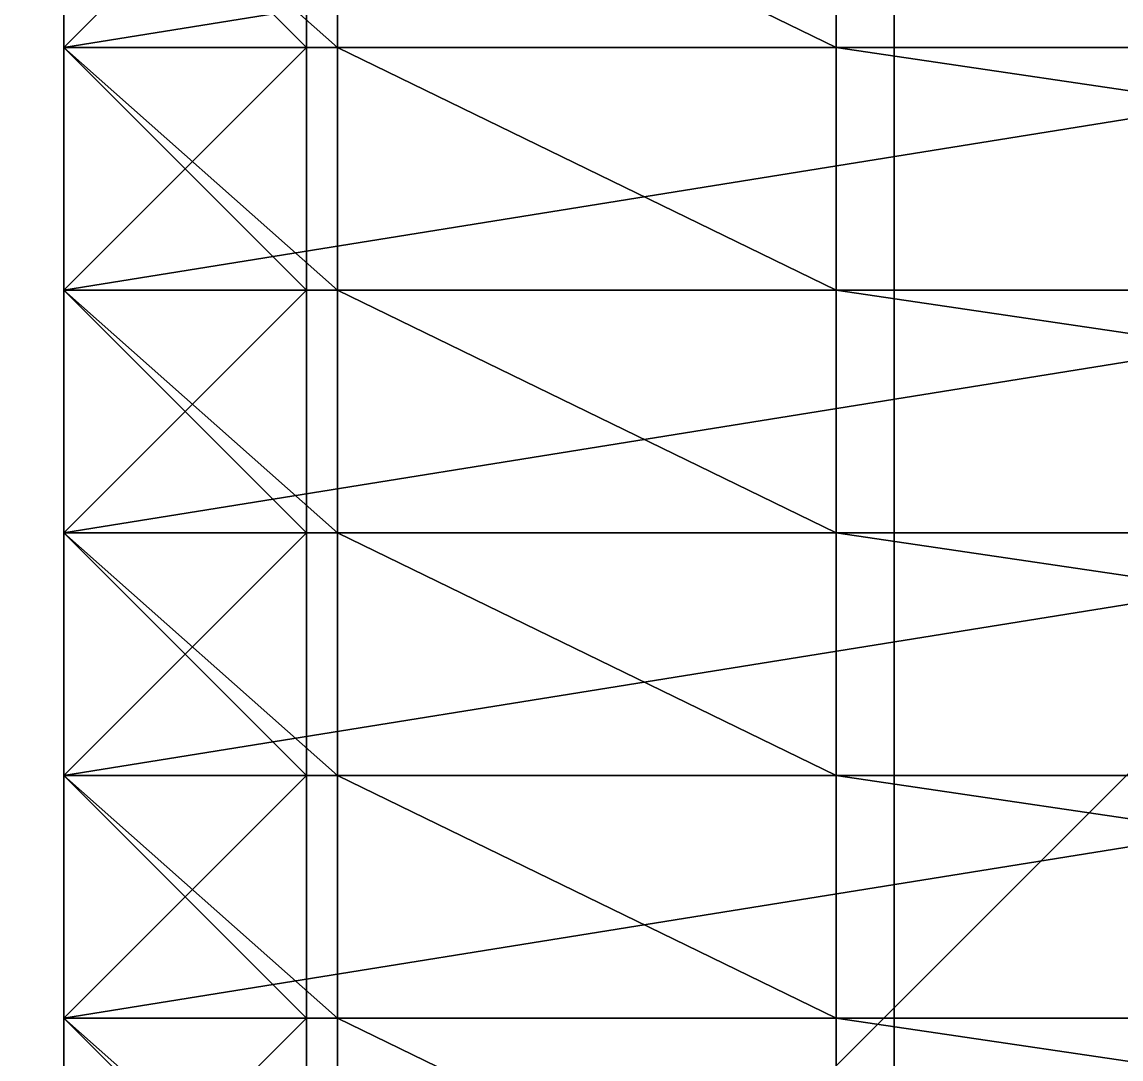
# Model space of a CAD drawing. Header units: millimetres. Extents: x -2 to 845, y -2 to 957.
# Drawn here: x 483.43 to 510.61, y 595.99 to 621.63 of the extents above; entities that cross this region are included whole.
import ezdxf

# ---------------------------------------------------------------- set-up
doc = ezdxf.new("R2010")
doc.units = ezdxf.units.MM
doc.header["$LTSCALE"] = 25.4

msp = doc.modelspace()

# ---------------------------------------------------------------- linework, layer by layer
for p, q in [((505, 905, 25), (505, 50, 25)), ((505, 905), (505, 50)), ((505, 905, 25), (505, 50, 25)), ((484.463, 627, 195), (484.463, 621, 195)), ((484.463, 627, 195), (484.463, 621, 195)), ((484.463, 627, 197.249), (484.463, 621, 197.249)), ((484.463, 627, 203.947), (484.463, 621, 203.947)), ((484.463, 627, 228.56), (484.463, 621, 228.56)), ((484.463, 627, 203.947), (484.463, 621, 203.947)), ((484.463, 627, 197.249), (484.463, 621, 197.249)), ((484.463, 627, 228.56), (484.463, 621, 228.56)), ((490.463, 627, 200.249), (490.463, 621, 200.249)), ((490.463, 627, 197.249), (490.463, 621, 197.249)), ((490.463, 627, 200.249), (490.463, 621, 200.249)), ((490.463, 627, 197.249), (490.463, 621, 197.249)), ((491.232, 627, 231.699), (491.232, 621, 231.699)), ((491.232, 627, 231.699), (491.232, 621, 231.699)), ((491.232, 627, 249.284), (491.232, 621, 249.284)), ((491.232, 627, 249.284), (491.232, 621, 249.284)), ((503.559, 627, 255), (503.559, 621, 255)), ((503.559, 627, 255), (503.559, 621, 255)), ((521.772, 621, 195), (484.463, 621, 195)), ((484.463, 621, 195), (484.463, 621, 197.249)), ((491.232, 621, 231.699), (484.463, 621, 228.56)), ((484.463, 621, 203.947), (484.463, 621, 228.56)), ((490.463, 621, 200.249), (484.463, 621, 203.947)), ((484.463, 621, 197.249), (490.463, 621, 197.249)), ((484.463, 621, 195), (484.463, 621, 197.249)), ((521.772, 621, 195), (484.463, 621, 195)), ((484.463, 621, 195), (484.463, 621, 197.249)), ((484.463, 621, 195), (484.463, 615, 195)), ((484.463, 621, 197.249), (484.463, 615, 197.249)), ((521.772, 621, 195), (484.463, 621, 195)), ((484.463, 621, 195), (484.463, 615, 195)), ((484.463, 621, 203.947), (484.463, 621, 228.56)), ((490.463, 621, 200.249), (484.463, 621, 203.947)), ((490.463, 621, 200.249), (484.463, 621, 203.947)), ((484.463, 621, 203.947), (484.463, 615, 203.947)), ((484.463, 621, 203.947), (484.463, 621, 228.56)), ((484.463, 621, 203.947), (484.463, 615, 203.947)), ((484.463, 621, 228.56), (484.463, 615, 228.56)), ((491.232, 621, 231.699), (484.463, 621, 228.56)), ((484.463, 621, 228.56), (484.463, 615, 228.56)), ((484.463, 621, 197.249), (490.463, 621, 197.249)), ((484.463, 621, 197.249), (490.463, 621, 197.249)), ((484.463, 621, 197.249), (484.463, 615, 197.249)), ((491.232, 621, 231.699), (484.463, 621, 228.56)), ((490.463, 621, 197.249), (490.463, 621, 200.249)), ((490.463, 621, 200.249), (490.463, 615, 200.249)), ((490.463, 621, 197.249), (490.463, 621, 200.249)), ((490.463, 621, 197.249), (490.463, 615, 197.249)), ((490.463, 621, 197.249), (490.463, 621, 200.249)), ((490.463, 621, 197.249), (490.463, 615, 197.249)), ((490.463, 621, 200.249), (490.463, 615, 200.249)), ((503.559, 621, 255), (491.232, 621, 249.284)), ((491.232, 621, 249.284), (491.232, 621, 231.699)), ((503.559, 621, 255), (491.232, 621, 249.284)), ((491.232, 621, 249.284), (491.232, 615, 249.284)), ((491.232, 621, 249.284), (491.232, 621, 231.699)), ((491.232, 621, 231.699), (491.232, 615, 231.699)), ((491.232, 621, 249.284), (491.232, 615, 249.284)), ((491.232, 621, 231.699), (491.232, 615, 231.699)), ((491.232, 621, 249.284), (491.232, 621, 231.699)), ((503.559, 621, 255), (491.232, 621, 249.284)), ((503.559, 621, 255), (544.216, 621, 255)), ((503.559, 621, 255), (503.559, 615, 255)), ((503.559, 621, 255), (544.216, 621, 255)), ((503.559, 621, 255), (544.216, 621, 255)), ((503.559, 621, 255), (503.559, 615, 255)), ((521.772, 615, 195), (484.463, 615, 195)), ((484.463, 615, 195), (484.463, 615, 197.249)), ((484.463, 615, 197.249), (490.463, 615, 197.249)), ((490.463, 615, 200.249), (484.463, 615, 203.947)), ((484.463, 615, 203.947), (484.463, 615, 228.56)), ((491.232, 615, 231.699), (484.463, 615, 228.56)), ((484.463, 615, 195), (484.463, 615, 197.249)), ((521.772, 615, 195), (484.463, 615, 195)), ((521.772, 615, 195), (484.463, 615, 195)), ((484.463, 615, 195), (484.463, 609, 195)), ((484.463, 615, 195), (484.463, 615, 197.249)), ((484.463, 615, 195), (484.463, 609, 195)), ((484.463, 615, 197.249), (484.463, 609, 197.249)), ((490.463, 615, 200.249), (484.463, 615, 203.947)), ((484.463, 615, 203.947), (484.463, 615, 228.56)), ((491.232, 615, 231.699), (484.463, 615, 228.56)), ((491.232, 615, 231.699), (484.463, 615, 228.56)), ((484.463, 615, 228.56), (484.463, 609, 228.56)), ((484.463, 615, 197.249), (490.463, 615, 197.249)), ((490.463, 615, 200.249), (484.463, 615, 203.947)), ((484.463, 615, 203.947), (484.463, 609, 203.947)), ((484.463, 615, 203.947), (484.463, 615, 228.56)), ((484.463, 615, 203.947), (484.463, 609, 203.947)), ((484.463, 615, 228.56), (484.463, 609, 228.56)), ((484.463, 615, 197.249), (490.463, 615, 197.249)), ((484.463, 615, 197.249), (484.463, 609, 197.249)), ((490.463, 615, 197.249), (490.463, 615, 200.249)), ((490.463, 615, 197.249), (490.463, 615, 200.249)), ((490.463, 615, 200.249), (490.463, 609, 200.249)), ((490.463, 615, 197.249), (490.463, 615, 200.249)), ((490.463, 615, 197.249), (490.463, 609, 197.249)), ((490.463, 615, 200.249), (490.463, 609, 200.249)), ((490.463, 615, 197.249), (490.463, 609, 197.249)), ((503.559, 615, 255), (491.232, 615, 249.284)), ((491.232, 615, 249.284), (491.232, 615, 231.699)), ((503.559, 615, 255), (491.232, 615, 249.284)), ((491.232, 615, 249.284), (491.232, 615, 231.699)), ((503.559, 615, 255), (491.232, 615, 249.284)), ((491.232, 615, 249.284), (491.232, 609, 249.284)), ((491.232, 615, 249.284), (491.232, 615, 231.699)), ((491.232, 615, 231.699), (491.232, 609, 231.699)), ((491.232, 615, 249.284), (491.232, 609, 249.284)), ((491.232, 615, 231.699), (491.232, 609, 231.699)), ((503.559, 615, 255), (544.216, 615, 255)), ((503.559, 615, 255), (544.216, 615, 255)), ((503.559, 615, 255), (503.559, 609, 255)), ((503.559, 615, 255), (544.216, 615, 255)), ((503.559, 615, 255), (503.559, 609, 255)), ((521.772, 609, 195), (484.463, 609, 195)), ((484.463, 609, 195), (484.463, 609, 197.249)), ((491.232, 609, 231.699), (484.463, 609, 228.56)), ((484.463, 609, 203.947), (484.463, 609, 228.56)), ((490.463, 609, 200.249), (484.463, 609, 203.947)), ((484.463, 609, 197.249), (490.463, 609, 197.249)), ((484.463, 609, 195), (484.463, 609, 197.249)), ((521.772, 609, 195), (484.463, 609, 195)), ((491.232, 609, 231.699), (484.463, 609, 228.56)), ((491.232, 609, 231.699), (484.463, 609, 228.56)), ((484.463, 609, 228.56), (484.463, 603, 228.56)), ((490.463, 609, 200.249), (484.463, 609, 203.947)), ((490.463, 609, 200.249), (484.463, 609, 203.947)), ((484.463, 609, 203.947), (484.463, 603, 203.947)), ((484.463, 609, 203.947), (484.463, 609, 228.56)), ((484.463, 609, 203.947), (484.463, 609, 228.56)), ((484.463, 609, 203.947), (484.463, 603, 203.947)), ((484.463, 609, 228.56), (484.463, 603, 228.56)), ((521.772, 609, 195), (484.463, 609, 195)), ((484.463, 609, 195), (484.463, 603, 195)), ((484.463, 609, 195), (484.463, 609, 197.249)), ((484.463, 609, 195), (484.463, 603, 195)), ((484.463, 609, 197.249), (484.463, 603, 197.249)), ((484.463, 609, 197.249), (490.463, 609, 197.249)), ((484.463, 609, 197.249), (490.463, 609, 197.249)), ((484.463, 609, 197.249), (484.463, 603, 197.249)), ((490.463, 609, 197.249), (490.463, 609, 200.249)), ((490.463, 609, 200.249), (490.463, 603, 200.249)), ((490.463, 609, 197.249), (490.463, 609, 200.249)), ((490.463, 609, 197.249), (490.463, 603, 197.249)), ((490.463, 609, 200.249), (490.463, 603, 200.249)), ((490.463, 609, 197.249), (490.463, 609, 200.249)), ((490.463, 609, 197.249), (490.463, 603, 197.249)), ((503.559, 609, 255), (491.232, 609, 249.284)), ((491.232, 609, 249.284), (491.232, 609, 231.699)), ((503.559, 609, 255), (491.232, 609, 249.284)), ((491.232, 609, 249.284), (491.232, 609, 231.699)), ((491.232, 609, 231.699), (491.232, 603, 231.699)), ((491.232, 609, 249.284), (491.232, 609, 231.699)), ((491.232, 609, 231.699), (491.232, 603, 231.699)), ((491.232, 609, 249.284), (491.232, 603, 249.284)), ((503.559, 609, 255), (491.232, 609, 249.284)), ((491.232, 609, 249.284), (491.232, 603, 249.284)), ((503.559, 609, 255), (544.216, 609, 255)), ((503.559, 609, 255), (544.216, 609, 255)), ((503.559, 609, 255), (544.216, 609, 255)), ((503.559, 609, 255), (503.559, 603, 255)), ((503.559, 609, 255), (503.559, 603, 255)), ((491.232, 603, 231.699), (484.463, 603, 228.56)), ((484.463, 603, 203.947), (484.463, 603, 228.56)), ((490.463, 603, 200.249), (484.463, 603, 203.947)), ((484.463, 603, 197.249), (490.463, 603, 197.249)), ((484.463, 603, 195), (484.463, 603, 197.249)), ((521.772, 603, 195), (484.463, 603, 195)), ((491.232, 603, 231.699), (484.463, 603, 228.56)), ((491.232, 603, 231.699), (484.463, 603, 228.56)), ((484.463, 603, 228.56), (484.463, 597, 228.56)), ((490.463, 603, 200.249), (484.463, 603, 203.947)), ((490.463, 603, 200.249), (484.463, 603, 203.947)), ((484.463, 603, 203.947), (484.463, 597, 203.947)), ((484.463, 603, 203.947), (484.463, 603, 228.56)), ((521.772, 603, 195), (484.463, 603, 195)), ((484.463, 603, 195), (484.463, 597, 195)), ((521.772, 603, 195), (484.463, 603, 195)), ((484.463, 603, 195), (484.463, 603, 197.249)), ((484.463, 603, 195), (484.463, 603, 197.249)), ((484.463, 603, 195), (484.463, 597, 195)), ((484.463, 603, 197.249), (484.463, 597, 197.249)), ((484.463, 603, 203.947), (484.463, 603, 228.56)), ((484.463, 603, 203.947), (484.463, 597, 203.947)), ((484.463, 603, 228.56), (484.463, 597, 228.56)), ((484.463, 603, 197.249), (490.463, 603, 197.249)), ((484.463, 603, 197.249), (490.463, 603, 197.249)), ((484.463, 603, 197.249), (484.463, 597, 197.249)), ((490.463, 603, 197.249), (490.463, 603, 200.249)), ((490.463, 603, 197.249), (490.463, 603, 200.249)), ((490.463, 603, 200.249), (490.463, 597, 200.249)), ((490.463, 603, 197.249), (490.463, 603, 200.249)), ((490.463, 603, 197.249), (490.463, 597, 197.249)), ((490.463, 603, 200.249), (490.463, 597, 200.249)), ((490.463, 603, 197.249), (490.463, 597, 197.249)), ((503.559, 603, 255), (491.232, 603, 249.284)), ((491.232, 603, 249.284), (491.232, 603, 231.699)), ((491.232, 603, 249.284), (491.232, 603, 231.699)), ((491.232, 603, 231.699), (491.232, 597, 231.699)), ((491.232, 603, 249.284), (491.232, 603, 231.699)), ((491.232, 603, 231.699), (491.232, 597, 231.699)), ((491.232, 603, 249.284), (491.232, 597, 249.284)), ((503.559, 603, 255), (491.232, 603, 249.284)), ((503.559, 603, 255), (491.232, 603, 249.284)), ((491.232, 603, 249.284), (491.232, 597, 249.284)), ((503.559, 603, 255), (544.216, 603, 255)), ((503.559, 603, 255), (544.216, 603, 255)), ((503.559, 603, 255), (503.559, 597, 255)), ((503.559, 603, 255), (544.216, 603, 255)), ((503.559, 603, 255), (503.559, 597, 255)), ((491.232, 597, 231.699), (484.463, 597, 228.56)), ((490.463, 597, 200.249), (484.463, 597, 203.947)), ((521.772, 597, 195), (484.463, 597, 195)), ((484.463, 597, 195), (484.463, 597, 197.249)), ((484.463, 597, 197.249), (490.463, 597, 197.249)), ((490.463, 597, 200.249), (484.463, 597, 203.947)), ((484.463, 597, 203.947), (484.463, 597, 228.56)), ((491.232, 597, 231.699), (484.463, 597, 228.56)), ((521.772, 597, 195), (484.463, 597, 195)), ((484.463, 597, 195), (484.463, 597, 197.249)), ((521.772, 597, 195), (484.463, 597, 195)), ((484.463, 597, 195), (484.463, 591, 195)), ((484.463, 597, 195), (484.463, 597, 197.249)), ((484.463, 597, 195), (484.463, 591, 195)), ((484.463, 597, 197.249), (484.463, 591, 197.249)), ((484.463, 597, 203.947), (484.463, 597, 228.56)), ((484.463, 597, 203.947), (484.463, 597, 228.56)), ((484.463, 597, 203.947), (484.463, 591, 203.947)), ((484.463, 597, 228.56), (484.463, 591, 228.56)), ((490.463, 597, 200.249), (484.463, 597, 203.947)), ((484.463, 597, 203.947), (484.463, 591, 203.947)), ((484.463, 597, 197.249), (490.463, 597, 197.249)), ((484.463, 597, 197.249), (490.463, 597, 197.249)), ((484.463, 597, 197.249), (484.463, 591, 197.249)), ((491.232, 597, 231.699), (484.463, 597, 228.56)), ((484.463, 597, 228.56), (484.463, 591, 228.56)), ((490.463, 597, 197.249), (490.463, 597, 200.249)), ((490.463, 597, 197.249), (490.463, 597, 200.249)), ((490.463, 597, 200.249), (490.463, 591, 200.249)), ((490.463, 597, 197.249), (490.463, 597, 200.249)), ((490.463, 597, 197.249), (490.463, 591, 197.249)), ((490.463, 597, 200.249), (490.463, 591, 200.249)), ((490.463, 597, 197.249), (490.463, 591, 197.249)), ((491.232, 597, 249.284), (491.232, 597, 231.699)), ((503.559, 597, 255), (491.232, 597, 249.284)), ((503.559, 597, 255), (491.232, 597, 249.284)), ((491.232, 597, 249.284), (491.232, 597, 231.699)), ((491.232, 597, 249.284), (491.232, 597, 231.699)), ((491.232, 597, 231.699), (491.232, 591, 231.699)), ((491.232, 597, 249.284), (491.232, 591, 249.284)), ((503.559, 597, 255), (491.232, 597, 249.284)), ((491.232, 597, 249.284), (491.232, 591, 249.284)), ((491.232, 597, 231.699), (491.232, 591, 231.699)), ((503.559, 597, 255), (544.216, 597, 255)), ((503.559, 597, 255), (503.559, 591, 255)), ((503.559, 597, 255), (544.216, 597, 255)), ((503.559, 597, 255), (544.216, 597, 255)), ((503.559, 597, 255), (503.559, 591, 255))]:
    msp.add_line(p, q)

# ---------------------------------------------------------------- meshes
mesh = msp.add_polyface()
corners = [(0, -2, -2), (545, 50, -2), (0, 957, -2), (670, -2, -2), (590, 50, -2), (670, 50, -2), (670, 0, -2), (670, 955, -2), (845, 957, -2), (545, 905, -2), (590, 905, -2), (670, 905, -2), (845, 955, -2)]
mesh.append_faces([[corners[k] for k in face] for face in [(5, 3, 6), (7, 10, 11), (8, 7, 12)]], dxfattribs={"vtx0": -1})
mesh.append_faces([[corners[k] for k in face] for face in [(0, 1, 2), (1, 3, 4), (4, 3, 5), (2, 7, 8), (9, 2, 1)]], dxfattribs={"vtx0": -1, "vtx1": -1})
mesh.append_faces([[corners[k] for k in face] for face in [(7, 2, 9)]], dxfattribs={"vtx0": -1, "vtx1": -1, "vtx2": -1})
mesh.append_faces([[corners[k] for k in face] for face in [(1, 0, 3), (7, 9, 10)]], dxfattribs={"vtx0": -1, "vtx2": -1})
mesh = msp.add_polyface()
corners = [(590, -2, 25), (130, 35, 25), (130, -2, 25), (505, 50, 25), (545, 50, 25), (505, 905, 25), (590, 50, 25), (100, 920, 25), (100, 905, 25), (130, 920, 25), (130, 955, 25), (590, 955, 25), (545, 905, 25), (590, 905, 25), (100, 50, 25), (100, 35, 25)]
mesh.append_faces([[corners[k] for k in face] for face in [(0, 1, 2), (4, 0, 6), (5, 7, 8), (11, 12, 13), (1, 14, 15)]], dxfattribs={"vtx0": -1})
mesh.append_faces([[corners[k] for k in face] for face in [(3, 4, 5), (7, 5, 9), (9, 5, 10), (10, 5, 11), (12, 5, 4), (14, 1, 3)]], dxfattribs={"vtx0": -1, "vtx1": -1})
mesh.append_faces([[corners[k] for k in face] for face in [(1, 0, 3), (3, 0, 4), (11, 5, 12)]], dxfattribs={"vtx0": -1, "vtx1": -1, "vtx2": -1})
mesh = msp.add_polyface()
corners = [(505, 905, 25), (505, 50), (505, 50, 25), (505, 905)]
mesh.append_faces([[corners[k] for k in face] for face in [(0, 1, 2), (1, 0, 3)]], dxfattribs={"vtx0": -1})
mesh = msp.add_polyface()
corners = [(651, 760, 85), (195, 729, 85), (195, 760, 85), (195, 120, 85), (650, 120, 85), (651, 120, 85)]
mesh.append_faces([[corners[k] for k in face] for face in [(0, 1, 2), (4, 0, 5)]], dxfattribs={"vtx0": -1})
mesh.append_faces([[corners[k] for k in face] for face in [(1, 0, 3), (3, 0, 4)]], dxfattribs={"vtx0": -1, "vtx1": -1})
mesh = msp.add_polyface()
corners = [(612.742, 565, 150), (472.742, 705, 150), (472.742, 565, 150), (612.742, 705, 150)]
mesh.append_faces([[corners[k] for k in face] for face in [(0, 1, 2), (1, 0, 3)]], dxfattribs={"vtx0": -1})
mesh = msp.add_polyface()
corners = [(612.742, 705, 110), (472.742, 565, 110), (472.742, 705, 110), (612.742, 565, 110)]
mesh.append_faces([[corners[k] for k in face] for face in [(0, 1, 2), (1, 0, 3)]], dxfattribs={"vtx0": -1})
mesh = msp.add_polyface()
corners = [(521.772, 627, 195), (484.463, 621, 195), (484.463, 627, 195), (521.772, 621, 195)]
mesh.append_faces([[corners[k] for k in face] for face in [(0, 1, 2), (1, 0, 3)]], dxfattribs={"vtx0": -1})
mesh = msp.add_polyface()
corners = [(484.463, 627, 197.249), (484.463, 621, 195), (484.463, 621, 197.249), (484.463, 627, 195)]
mesh.append_faces([[corners[k] for k in face] for face in [(0, 1, 2), (1, 0, 3)]], dxfattribs={"vtx0": -1})
mesh = msp.add_polyface()
corners = [(484.463, 627, 228.56), (484.463, 621, 203.947), (484.463, 621, 228.56), (484.463, 627, 203.947)]
mesh.append_faces([[corners[k] for k in face] for face in [(0, 1, 2), (1, 0, 3)]], dxfattribs={"vtx0": -1})
mesh = msp.add_polyface()
corners = [(490.463, 627, 200.249), (484.463, 621, 203.947), (484.463, 627, 203.947), (490.463, 621, 200.249)]
mesh.append_faces([[corners[k] for k in face] for face in [(0, 1, 2), (1, 0, 3)]], dxfattribs={"vtx0": -1})
mesh = msp.add_polyface()
corners = [(490.463, 621, 197.249), (484.463, 627, 197.249), (484.463, 621, 197.249), (490.463, 627, 197.249)]
mesh.append_faces([[corners[k] for k in face] for face in [(0, 1, 2), (1, 0, 3)]], dxfattribs={"vtx0": -1})
mesh = msp.add_polyface()
corners = [(491.232, 621, 231.699), (484.463, 627, 228.56), (484.463, 621, 228.56), (491.232, 627, 231.699)]
mesh.append_faces([[corners[k] for k in face] for face in [(0, 1, 2), (1, 0, 3)]], dxfattribs={"vtx0": -1})
mesh = msp.add_polyface()
corners = [(490.463, 627, 200.249), (490.463, 621, 197.249), (490.463, 621, 200.249), (490.463, 627, 197.249)]
mesh.append_faces([[corners[k] for k in face] for face in [(0, 1, 2), (1, 0, 3)]], dxfattribs={"vtx0": -1})
mesh = msp.add_polyface()
corners = [(491.232, 627, 249.284), (491.232, 621, 231.699), (491.232, 621, 249.284), (491.232, 627, 231.699)]
mesh.append_faces([[corners[k] for k in face] for face in [(0, 1, 2), (1, 0, 3)]], dxfattribs={"vtx0": -1})
mesh = msp.add_polyface()
corners = [(503.559, 621, 255), (491.232, 627, 249.284), (491.232, 621, 249.284), (503.559, 627, 255)]
mesh.append_faces([[corners[k] for k in face] for face in [(0, 1, 2), (1, 0, 3)]], dxfattribs={"vtx0": -1})
mesh = msp.add_polyface()
corners = [(544.216, 621, 255), (503.559, 627, 255), (503.559, 621, 255), (544.216, 627, 255)]
mesh.append_faces([[corners[k] for k in face] for face in [(0, 1, 2), (1, 0, 3)]], dxfattribs={"vtx0": -1})
mesh = msp.add_polyface()
corners = [(570.796, 621, 200.678), (538.286, 621, 195), (554.541, 621, 195), (521.772, 621, 195), (484.463, 621, 195), (490.463, 621, 197.249), (490.463, 621, 200.249), (484.463, 621, 203.947), (570.796, 621, 213.901), (484.463, 621, 228.56), (554.541, 621, 217.847), (554.541, 621, 241.847), (491.232, 621, 231.699), (491.232, 621, 249.284), (544.216, 621, 255), (503.559, 621, 255), (484.463, 621, 197.249)]
mesh.append_faces([[corners[k] for k in face] for face in [(0, 1, 2), (13, 14, 15)]], dxfattribs={"vtx0": -1})
mesh.append_faces([[corners[k] for k in face] for face in [(1, 0, 3), (3, 0, 4), (5, 0, 6), (6, 0, 7), (7, 8, 9), (9, 11, 12), (12, 11, 13)]], dxfattribs={"vtx0": -1, "vtx1": -1})
mesh.append_faces([[corners[k] for k in face] for face in [(4, 0, 5)]], dxfattribs={"vtx0": -1, "vtx1": -1, "vtx2": -1})
mesh.append_faces([[corners[k] for k in face] for face in [(7, 0, 8), (9, 8, 10), (9, 10, 11), (13, 11, 14)]], dxfattribs={"vtx0": -1, "vtx2": -1})
mesh.append_faces([[corners[k] for k in face] for face in [(16, 4, 5)]], dxfattribs={"vtx1": -1})
mesh = msp.add_polyface()
corners = [(484.463, 621, 197.249), (484.463, 615, 195), (484.463, 615, 197.249), (484.463, 621, 195)]
mesh.append_faces([[corners[k] for k in face] for face in [(0, 1, 2), (1, 0, 3)]], dxfattribs={"vtx0": -1})
mesh = msp.add_polyface()
corners = [(521.772, 621, 195), (484.463, 615, 195), (484.463, 621, 195), (521.772, 615, 195)]
mesh.append_faces([[corners[k] for k in face] for face in [(0, 1, 2), (1, 0, 3)]], dxfattribs={"vtx0": -1})
mesh = msp.add_polyface()
corners = [(490.463, 621, 200.249), (484.463, 615, 203.947), (484.463, 621, 203.947), (490.463, 615, 200.249)]
mesh.append_faces([[corners[k] for k in face] for face in [(0, 1, 2), (1, 0, 3)]], dxfattribs={"vtx0": -1})
mesh = msp.add_polyface()
corners = [(484.463, 621, 228.56), (484.463, 615, 203.947), (484.463, 615, 228.56), (484.463, 621, 203.947)]
mesh.append_faces([[corners[k] for k in face] for face in [(0, 1, 2), (1, 0, 3)]], dxfattribs={"vtx0": -1})
mesh = msp.add_polyface()
corners = [(491.232, 615, 231.699), (484.463, 621, 228.56), (484.463, 615, 228.56), (491.232, 621, 231.699)]
mesh.append_faces([[corners[k] for k in face] for face in [(0, 1, 2), (1, 0, 3)]], dxfattribs={"vtx0": -1})
mesh = msp.add_polyface()
corners = [(490.463, 615, 197.249), (484.463, 621, 197.249), (484.463, 615, 197.249), (490.463, 621, 197.249)]
mesh.append_faces([[corners[k] for k in face] for face in [(0, 1, 2), (1, 0, 3)]], dxfattribs={"vtx0": -1})
mesh = msp.add_polyface()
corners = [(490.463, 621, 200.249), (490.463, 615, 197.249), (490.463, 615, 200.249), (490.463, 621, 197.249)]
mesh.append_faces([[corners[k] for k in face] for face in [(0, 1, 2), (1, 0, 3)]], dxfattribs={"vtx0": -1})
mesh = msp.add_polyface()
corners = [(503.559, 615, 255), (491.232, 621, 249.284), (491.232, 615, 249.284), (503.559, 621, 255)]
mesh.append_faces([[corners[k] for k in face] for face in [(0, 1, 2), (1, 0, 3)]], dxfattribs={"vtx0": -1})
mesh = msp.add_polyface()
corners = [(491.232, 621, 249.284), (491.232, 615, 231.699), (491.232, 615, 249.284), (491.232, 621, 231.699)]
mesh.append_faces([[corners[k] for k in face] for face in [(0, 1, 2), (1, 0, 3)]], dxfattribs={"vtx0": -1})
mesh = msp.add_polyface()
corners = [(544.216, 615, 255), (503.559, 621, 255), (503.559, 615, 255), (544.216, 621, 255)]
mesh.append_faces([[corners[k] for k in face] for face in [(0, 1, 2), (1, 0, 3)]], dxfattribs={"vtx0": -1})
mesh = msp.add_polyface()
corners = [(484.463, 615, 197.249), (521.772, 615, 195), (484.463, 615, 195), (538.286, 615, 195), (554.541, 615, 195), (490.463, 615, 197.249), (570.796, 615, 200.678), (490.463, 615, 200.249), (484.463, 615, 203.947), (570.796, 615, 213.901), (484.463, 615, 228.56), (554.541, 615, 217.847), (554.541, 615, 241.847), (491.232, 615, 231.699), (491.232, 615, 249.284), (544.216, 615, 255), (503.559, 615, 255)]
mesh.append_faces([[corners[k] for k in face] for face in [(0, 1, 2), (15, 14, 16)]], dxfattribs={"vtx0": -1})
mesh.append_faces([[corners[k] for k in face] for face in [(1, 0, 3), (3, 0, 4), (4, 5, 6), (6, 8, 9), (9, 10, 11), (11, 10, 12), (12, 14, 15)]], dxfattribs={"vtx0": -1, "vtx1": -1})
mesh.append_faces([[corners[k] for k in face] for face in [(4, 0, 5), (6, 5, 7), (6, 7, 8), (9, 8, 10), (12, 10, 13), (12, 13, 14)]], dxfattribs={"vtx0": -1, "vtx2": -1})
mesh = msp.add_polyface()
corners = [(521.772, 615, 195), (484.463, 609, 195), (484.463, 615, 195), (521.772, 609, 195)]
mesh.append_faces([[corners[k] for k in face] for face in [(0, 1, 2), (1, 0, 3)]], dxfattribs={"vtx0": -1})
mesh = msp.add_polyface()
corners = [(484.463, 615, 197.249), (484.463, 609, 195), (484.463, 609, 197.249), (484.463, 615, 195)]
mesh.append_faces([[corners[k] for k in face] for face in [(0, 1, 2), (1, 0, 3)]], dxfattribs={"vtx0": -1})
mesh = msp.add_polyface()
corners = [(491.232, 609, 231.699), (484.463, 615, 228.56), (484.463, 609, 228.56), (491.232, 615, 231.699)]
mesh.append_faces([[corners[k] for k in face] for face in [(0, 1, 2), (1, 0, 3)]], dxfattribs={"vtx0": -1})
mesh = msp.add_polyface()
corners = [(490.463, 615, 200.249), (484.463, 609, 203.947), (484.463, 615, 203.947), (490.463, 609, 200.249)]
mesh.append_faces([[corners[k] for k in face] for face in [(0, 1, 2), (1, 0, 3)]], dxfattribs={"vtx0": -1})
mesh = msp.add_polyface()
corners = [(484.463, 615, 228.56), (484.463, 609, 203.947), (484.463, 609, 228.56), (484.463, 615, 203.947)]
mesh.append_faces([[corners[k] for k in face] for face in [(0, 1, 2), (1, 0, 3)]], dxfattribs={"vtx0": -1})
mesh = msp.add_polyface()
corners = [(490.463, 609, 197.249), (484.463, 615, 197.249), (484.463, 609, 197.249), (490.463, 615, 197.249)]
mesh.append_faces([[corners[k] for k in face] for face in [(0, 1, 2), (1, 0, 3)]], dxfattribs={"vtx0": -1})
mesh = msp.add_polyface()
corners = [(490.463, 615, 200.249), (490.463, 609, 197.249), (490.463, 609, 200.249), (490.463, 615, 197.249)]
mesh.append_faces([[corners[k] for k in face] for face in [(0, 1, 2), (1, 0, 3)]], dxfattribs={"vtx0": -1})
mesh = msp.add_polyface()
corners = [(503.559, 609, 255), (491.232, 615, 249.284), (491.232, 609, 249.284), (503.559, 615, 255)]
mesh.append_faces([[corners[k] for k in face] for face in [(0, 1, 2), (1, 0, 3)]], dxfattribs={"vtx0": -1})
mesh = msp.add_polyface()
corners = [(491.232, 615, 249.284), (491.232, 609, 231.699), (491.232, 609, 249.284), (491.232, 615, 231.699)]
mesh.append_faces([[corners[k] for k in face] for face in [(0, 1, 2), (1, 0, 3)]], dxfattribs={"vtx0": -1})
mesh = msp.add_polyface()
corners = [(544.216, 609, 255), (503.559, 615, 255), (503.559, 609, 255), (544.216, 615, 255)]
mesh.append_faces([[corners[k] for k in face] for face in [(0, 1, 2), (1, 0, 3)]], dxfattribs={"vtx0": -1})
mesh = msp.add_polyface()
corners = [(570.796, 609, 200.678), (538.286, 609, 195), (554.541, 609, 195), (521.772, 609, 195), (484.463, 609, 195), (490.463, 609, 197.249), (490.463, 609, 200.249), (484.463, 609, 203.947), (570.796, 609, 213.901), (484.463, 609, 228.56), (554.541, 609, 217.847), (554.541, 609, 241.847), (491.232, 609, 231.699), (491.232, 609, 249.284), (544.216, 609, 255), (503.559, 609, 255), (484.463, 609, 197.249)]
mesh.append_faces([[corners[k] for k in face] for face in [(0, 1, 2), (13, 14, 15)]], dxfattribs={"vtx0": -1})
mesh.append_faces([[corners[k] for k in face] for face in [(1, 0, 3), (3, 0, 4), (5, 0, 6), (6, 0, 7), (7, 8, 9), (9, 11, 12), (12, 11, 13)]], dxfattribs={"vtx0": -1, "vtx1": -1})
mesh.append_faces([[corners[k] for k in face] for face in [(4, 0, 5)]], dxfattribs={"vtx0": -1, "vtx1": -1, "vtx2": -1})
mesh.append_faces([[corners[k] for k in face] for face in [(7, 0, 8), (9, 8, 10), (9, 10, 11), (13, 11, 14)]], dxfattribs={"vtx0": -1, "vtx2": -1})
mesh.append_faces([[corners[k] for k in face] for face in [(16, 4, 5)]], dxfattribs={"vtx1": -1})
mesh = msp.add_polyface()
corners = [(491.232, 603, 231.699), (484.463, 609, 228.56), (484.463, 603, 228.56), (491.232, 609, 231.699)]
mesh.append_faces([[corners[k] for k in face] for face in [(0, 1, 2), (1, 0, 3)]], dxfattribs={"vtx0": -1})
mesh = msp.add_polyface()
corners = [(490.463, 609, 200.249), (484.463, 603, 203.947), (484.463, 609, 203.947), (490.463, 603, 200.249)]
mesh.append_faces([[corners[k] for k in face] for face in [(0, 1, 2), (1, 0, 3)]], dxfattribs={"vtx0": -1})
mesh = msp.add_polyface()
corners = [(484.463, 609, 228.56), (484.463, 603, 203.947), (484.463, 603, 228.56), (484.463, 609, 203.947)]
mesh.append_faces([[corners[k] for k in face] for face in [(0, 1, 2), (1, 0, 3)]], dxfattribs={"vtx0": -1})
mesh = msp.add_polyface()
corners = [(521.772, 609, 195), (484.463, 603, 195), (484.463, 609, 195), (521.772, 603, 195)]
mesh.append_faces([[corners[k] for k in face] for face in [(0, 1, 2), (1, 0, 3)]], dxfattribs={"vtx0": -1})
mesh = msp.add_polyface()
corners = [(484.463, 609, 197.249), (484.463, 603, 195), (484.463, 603, 197.249), (484.463, 609, 195)]
mesh.append_faces([[corners[k] for k in face] for face in [(0, 1, 2), (1, 0, 3)]], dxfattribs={"vtx0": -1})
mesh = msp.add_polyface()
corners = [(490.463, 603, 197.249), (484.463, 609, 197.249), (484.463, 603, 197.249), (490.463, 609, 197.249)]
mesh.append_faces([[corners[k] for k in face] for face in [(0, 1, 2), (1, 0, 3)]], dxfattribs={"vtx0": -1})
mesh = msp.add_polyface()
corners = [(490.463, 609, 200.249), (490.463, 603, 197.249), (490.463, 603, 200.249), (490.463, 609, 197.249)]
mesh.append_faces([[corners[k] for k in face] for face in [(0, 1, 2), (1, 0, 3)]], dxfattribs={"vtx0": -1})
mesh = msp.add_polyface()
corners = [(491.232, 609, 249.284), (491.232, 603, 231.699), (491.232, 603, 249.284), (491.232, 609, 231.699)]
mesh.append_faces([[corners[k] for k in face] for face in [(0, 1, 2), (1, 0, 3)]], dxfattribs={"vtx0": -1})
mesh = msp.add_polyface()
corners = [(503.559, 603, 255), (491.232, 609, 249.284), (491.232, 603, 249.284), (503.559, 609, 255)]
mesh.append_faces([[corners[k] for k in face] for face in [(0, 1, 2), (1, 0, 3)]], dxfattribs={"vtx0": -1})
mesh = msp.add_polyface()
corners = [(544.216, 603, 255), (503.559, 609, 255), (503.559, 603, 255), (544.216, 609, 255)]
mesh.append_faces([[corners[k] for k in face] for face in [(0, 1, 2), (1, 0, 3)]], dxfattribs={"vtx0": -1})
mesh = msp.add_polyface()
corners = [(570.796, 603, 200.678), (538.286, 603, 195), (554.541, 603, 195), (521.772, 603, 195), (484.463, 603, 195), (490.463, 603, 197.249), (490.463, 603, 200.249), (484.463, 603, 203.947), (570.796, 603, 213.901), (484.463, 603, 228.56), (554.541, 603, 217.847), (554.541, 603, 241.847), (491.232, 603, 231.699), (491.232, 603, 249.284), (544.216, 603, 255), (503.559, 603, 255), (484.463, 603, 197.249)]
mesh.append_faces([[corners[k] for k in face] for face in [(0, 1, 2), (13, 14, 15)]], dxfattribs={"vtx0": -1})
mesh.append_faces([[corners[k] for k in face] for face in [(1, 0, 3), (3, 0, 4), (5, 0, 6), (6, 0, 7), (7, 8, 9), (9, 11, 12), (12, 11, 13)]], dxfattribs={"vtx0": -1, "vtx1": -1})
mesh.append_faces([[corners[k] for k in face] for face in [(4, 0, 5)]], dxfattribs={"vtx0": -1, "vtx1": -1, "vtx2": -1})
mesh.append_faces([[corners[k] for k in face] for face in [(7, 0, 8), (9, 8, 10), (9, 10, 11), (13, 11, 14)]], dxfattribs={"vtx0": -1, "vtx2": -1})
mesh.append_faces([[corners[k] for k in face] for face in [(16, 4, 5)]], dxfattribs={"vtx1": -1})
mesh = msp.add_polyface()
corners = [(491.232, 597, 231.699), (484.463, 603, 228.56), (484.463, 597, 228.56), (491.232, 603, 231.699)]
mesh.append_faces([[corners[k] for k in face] for face in [(0, 1, 2), (1, 0, 3)]], dxfattribs={"vtx0": -1})
mesh = msp.add_polyface()
corners = [(490.463, 603, 200.249), (484.463, 597, 203.947), (484.463, 603, 203.947), (490.463, 597, 200.249)]
mesh.append_faces([[corners[k] for k in face] for face in [(0, 1, 2), (1, 0, 3)]], dxfattribs={"vtx0": -1})
mesh = msp.add_polyface()
corners = [(521.772, 603, 195), (484.463, 597, 195), (484.463, 603, 195), (521.772, 597, 195)]
mesh.append_faces([[corners[k] for k in face] for face in [(0, 1, 2), (1, 0, 3)]], dxfattribs={"vtx0": -1})
mesh = msp.add_polyface()
corners = [(484.463, 603, 197.249), (484.463, 597, 195), (484.463, 597, 197.249), (484.463, 603, 195)]
mesh.append_faces([[corners[k] for k in face] for face in [(0, 1, 2), (1, 0, 3)]], dxfattribs={"vtx0": -1})
mesh = msp.add_polyface()
corners = [(484.463, 603, 228.56), (484.463, 597, 203.947), (484.463, 597, 228.56), (484.463, 603, 203.947)]
mesh.append_faces([[corners[k] for k in face] for face in [(0, 1, 2), (1, 0, 3)]], dxfattribs={"vtx0": -1})
mesh = msp.add_polyface()
corners = [(490.463, 597, 197.249), (484.463, 603, 197.249), (484.463, 597, 197.249), (490.463, 603, 197.249)]
mesh.append_faces([[corners[k] for k in face] for face in [(0, 1, 2), (1, 0, 3)]], dxfattribs={"vtx0": -1})
mesh = msp.add_polyface()
corners = [(490.463, 603, 200.249), (490.463, 597, 197.249), (490.463, 597, 200.249), (490.463, 603, 197.249)]
mesh.append_faces([[corners[k] for k in face] for face in [(0, 1, 2), (1, 0, 3)]], dxfattribs={"vtx0": -1})
mesh = msp.add_polyface()
corners = [(491.232, 603, 249.284), (491.232, 597, 231.699), (491.232, 597, 249.284), (491.232, 603, 231.699)]
mesh.append_faces([[corners[k] for k in face] for face in [(0, 1, 2), (1, 0, 3)]], dxfattribs={"vtx0": -1})
mesh = msp.add_polyface()
corners = [(503.559, 597, 255), (491.232, 603, 249.284), (491.232, 597, 249.284), (503.559, 603, 255)]
mesh.append_faces([[corners[k] for k in face] for face in [(0, 1, 2), (1, 0, 3)]], dxfattribs={"vtx0": -1})
mesh = msp.add_polyface()
corners = [(544.216, 597, 255), (503.559, 603, 255), (503.559, 597, 255), (544.216, 603, 255)]
mesh.append_faces([[corners[k] for k in face] for face in [(0, 1, 2), (1, 0, 3)]], dxfattribs={"vtx0": -1})
mesh = msp.add_polyface()
corners = [(484.463, 597, 197.249), (521.772, 597, 195), (484.463, 597, 195), (538.286, 597, 195), (554.541, 597, 195), (490.463, 597, 197.249), (570.796, 597, 200.678), (490.463, 597, 200.249), (484.463, 597, 203.947), (570.796, 597, 213.901), (484.463, 597, 228.56), (554.541, 597, 217.847), (554.541, 597, 241.847), (491.232, 597, 231.699), (491.232, 597, 249.284), (544.216, 597, 255), (503.559, 597, 255)]
mesh.append_faces([[corners[k] for k in face] for face in [(0, 1, 2), (15, 14, 16)]], dxfattribs={"vtx0": -1})
mesh.append_faces([[corners[k] for k in face] for face in [(1, 0, 3), (3, 0, 4), (4, 5, 6), (6, 8, 9), (9, 10, 11), (11, 10, 12), (12, 14, 15)]], dxfattribs={"vtx0": -1, "vtx1": -1})
mesh.append_faces([[corners[k] for k in face] for face in [(4, 0, 5), (6, 5, 7), (6, 7, 8), (9, 8, 10), (12, 10, 13), (12, 13, 14)]], dxfattribs={"vtx0": -1, "vtx2": -1})
mesh = msp.add_polyface()
corners = [(521.772, 597, 195), (484.463, 591, 195), (484.463, 597, 195), (521.772, 591, 195)]
mesh.append_faces([[corners[k] for k in face] for face in [(0, 1, 2), (1, 0, 3)]], dxfattribs={"vtx0": -1})
mesh = msp.add_polyface()
corners = [(484.463, 597, 197.249), (484.463, 591, 195), (484.463, 591, 197.249), (484.463, 597, 195)]
mesh.append_faces([[corners[k] for k in face] for face in [(0, 1, 2), (1, 0, 3)]], dxfattribs={"vtx0": -1})
mesh = msp.add_polyface()
corners = [(484.463, 597, 228.56), (484.463, 591, 203.947), (484.463, 591, 228.56), (484.463, 597, 203.947)]
mesh.append_faces([[corners[k] for k in face] for face in [(0, 1, 2), (1, 0, 3)]], dxfattribs={"vtx0": -1})
mesh = msp.add_polyface()
corners = [(490.463, 597, 200.249), (484.463, 591, 203.947), (484.463, 597, 203.947), (490.463, 591, 200.249)]
mesh.append_faces([[corners[k] for k in face] for face in [(0, 1, 2), (1, 0, 3)]], dxfattribs={"vtx0": -1})
mesh = msp.add_polyface()
corners = [(490.463, 591, 197.249), (484.463, 597, 197.249), (484.463, 591, 197.249), (490.463, 597, 197.249)]
mesh.append_faces([[corners[k] for k in face] for face in [(0, 1, 2), (1, 0, 3)]], dxfattribs={"vtx0": -1})
mesh = msp.add_polyface()
corners = [(491.232, 591, 231.699), (484.463, 597, 228.56), (484.463, 591, 228.56), (491.232, 597, 231.699)]
mesh.append_faces([[corners[k] for k in face] for face in [(0, 1, 2), (1, 0, 3)]], dxfattribs={"vtx0": -1})
mesh = msp.add_polyface()
corners = [(490.463, 597, 200.249), (490.463, 591, 197.249), (490.463, 591, 200.249), (490.463, 597, 197.249)]
mesh.append_faces([[corners[k] for k in face] for face in [(0, 1, 2), (1, 0, 3)]], dxfattribs={"vtx0": -1})
mesh = msp.add_polyface()
corners = [(491.232, 597, 249.284), (491.232, 591, 231.699), (491.232, 591, 249.284), (491.232, 597, 231.699)]
mesh.append_faces([[corners[k] for k in face] for face in [(0, 1, 2), (1, 0, 3)]], dxfattribs={"vtx0": -1})
mesh = msp.add_polyface()
corners = [(503.559, 591, 255), (491.232, 597, 249.284), (491.232, 591, 249.284), (503.559, 597, 255)]
mesh.append_faces([[corners[k] for k in face] for face in [(0, 1, 2), (1, 0, 3)]], dxfattribs={"vtx0": -1})
mesh = msp.add_polyface()
corners = [(544.216, 591, 255), (503.559, 597, 255), (503.559, 591, 255), (544.216, 597, 255)]
mesh.append_faces([[corners[k] for k in face] for face in [(0, 1, 2), (1, 0, 3)]], dxfattribs={"vtx0": -1})

doc.saveas('drawing.dxf')
